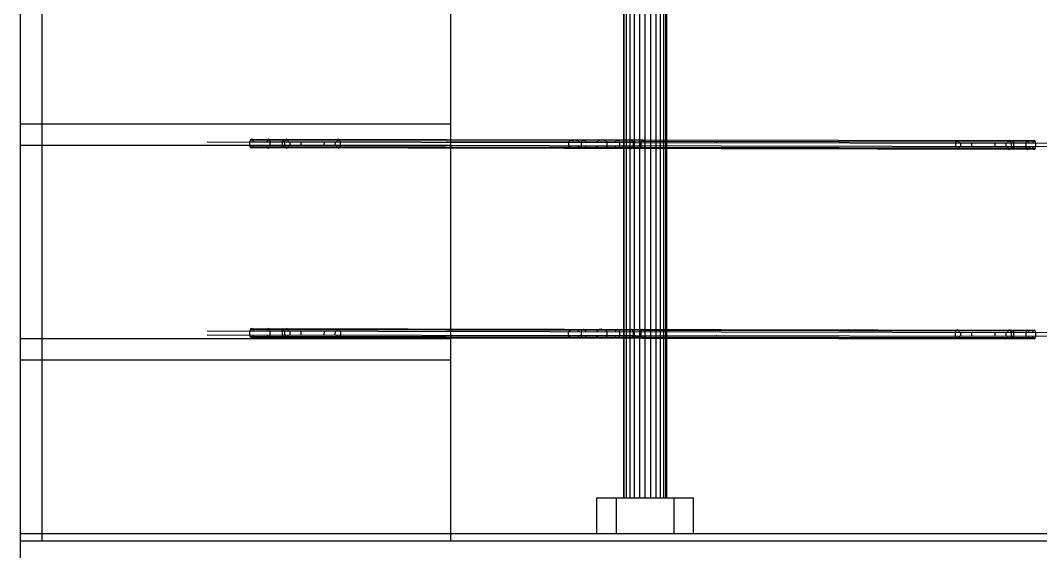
# Model space of a CAD drawing. Header units: inches. Extents: x 0 to 54693, y 0 to 31146.
# Drawn here: x 50653.2 to 51127.7, y 15348.2 to 15595.2 of the extents above; entities that cross this region are included whole.
import ezdxf

# ---------------------------------------------------------------- set-up
doc = ezdxf.new("R2010")
doc.units = ezdxf.units.IN
doc.header["$MEASUREMENT"] = 0
doc.layers.add('Added', color=3, linetype='Continuous')

msp = doc.modelspace()

# ---------------------------------------------------------------- linework, layer by layer
at = {"layer": 'Added', "linetype": 'Continuous', "lineweight": -2, "ltscale": 0.18}
for p, q in [((50653.23, 13843.54), (50653.23, 18243.35)), ((50663.23, 16332.94), (50663.23, 15353.24)), ((50853.23, 16332.94), (50853.23, 15353.24)), ((50933.73, 16327.32), (50933.73, 15373.18)), ((50934.07, 15373.18), (50934.07, 16327.32)), ((50935.07, 15373.18), (50935.07, 16327.32)), ((50936.66, 16327.32), (50936.66, 15373.18)), ((50938.73, 16327.32), (50938.73, 15373.18)), ((50941.14, 16327.32), (50941.14, 15373.18)), ((50943.73, 15373.18), (50943.73, 16327.32)), ((50946.32, 16327.32), (50946.32, 15373.18)), ((50948.73, 16327.32), (50948.73, 15373.18)), ((50950.8, 16327.32), (50950.8, 15373.18)), ((50952.39, 15373.18), (50952.39, 16327.32)), ((50953.39, 15373.18), (50953.39, 16327.32)), ((50953.73, 16327.32), (50953.73, 15373.18)), ((50653.23, 15547.21), (50853.23, 15547.21)), ((50740.09, 15538.83), (51150.07, 15538.06)), ((50759.77, 15538.79), (50759.76, 15537.14)), ((50760.02, 15539.44), (50759.77, 15538.79)), ((50760.36, 15539.87), (50760.02, 15539.44)), ((50760.02, 15539.44), (51125.23, 15538.76)), ((50760.75, 15540.02), (50760.36, 15539.87)), ((51124.96, 15539.19), (50760.36, 15539.87)), ((50761.13, 15539.87), (50760.75, 15540.02)), ((50760.75, 15540.02), (51124.64, 15539.34)), ((50761.47, 15539.44), (50761.13, 15539.87)), ((50761.71, 15538.79), (50761.47, 15539.44)), ((50767.97, 15539.43), (50767.76, 15538.77)), ((50768.25, 15539.86), (50767.97, 15539.43)), ((50768.58, 15540.01), (50768.25, 15539.86)), ((50768.9, 15539.86), (50768.58, 15540.01)), ((50769.18, 15539.43), (50768.9, 15539.86)), ((50769.38, 15538.77), (50769.18, 15539.43)), ((50769.38, 15537.13), (50769.38, 15538.77)), ((50775.07, 15537.12), (50775.08, 15538.76)), ((50775.08, 15538.76), (50775.1, 15539.42)), ((50775.1, 15539.42), (50775.13, 15539.85)), ((50775.13, 15539.85), (50775.17, 15539.99)), ((50775.17, 15539.99), (50775.2, 15539.84)), ((50775.2, 15539.84), (50775.23, 15539.42)), ((50775.23, 15539.42), (50775.24, 15538.76)), ((50776.08, 15538.76), (50776.07, 15537.11)), ((50776.31, 15539.41), (50776.08, 15538.76)), ((50776.63, 15539.84), (50776.31, 15539.41)), ((50776.99, 15539.99), (50776.63, 15539.84)), ((50777.35, 15539.84), (50776.99, 15539.99)), ((50777.67, 15539.41), (50777.35, 15539.84)), ((50777.89, 15538.76), (50777.67, 15539.41)), ((50778.61, 15537.11), (50778.61, 15538.75)), ((50783.58, 15538.75), (50783.57, 15537.1)), ((50794.57, 15537.08), (50794.58, 15538.72)), ((50799.54, 15538.72), (50799.53, 15537.07)), ((50800.27, 15538.71), (50800.5, 15539.37)), ((50800.5, 15539.37), (50800.27, 15538.71)), ((50800.82, 15539.8), (50800.5, 15539.37)), ((50801.18, 15539.95), (50800.82, 15539.8)), ((50801.18, 15539.95), (50801.54, 15539.8)), ((50801.85, 15539.37), (50801.54, 15539.8)), ((50801.85, 15539.37), (50802.08, 15538.71)), ((50802.07, 15537.07), (50802.08, 15538.71)), ((50908.08, 15538.51), (50908.07, 15536.87)), ((50908.71, 15539.17), (50908.08, 15538.51)), ((50908.71, 15539.17), (50909.59, 15539.59)), ((50909.59, 15539.59), (50910.58, 15539.74)), ((50911.58, 15539.59), (50910.58, 15539.74)), ((50911.58, 15539.59), (50912.45, 15539.16)), ((50912.45, 15539.16), (50913.08, 15538.5)), ((50914.11, 15536.86), (50914.12, 15538.5)), ((50914.12, 15538.5), (50914.38, 15539.15)), ((50914.38, 15539.15), (50914.74, 15539.58)), ((50914.74, 15539.58), (50915.15, 15539.73)), ((50915.15, 15539.73), (50915.56, 15539.58)), ((50915.56, 15539.58), (50915.91, 15539.15)), ((50915.91, 15539.15), (50916.16, 15538.5)), ((50921.08, 15538.49), (50921.71, 15539.14)), ((50921.27, 15538.49), (50921.08, 15538.49)), ((50921.71, 15539.14), (50922.59, 15539.57)), ((50923.58, 15539.72), (50922.59, 15539.57)), ((50924.58, 15539.56), (50923.58, 15539.72)), ((50924.58, 15539.56), (50925.45, 15539.13)), ((50926.08, 15538.48), (50925.45, 15539.13)), ((50926.07, 15536.83), (50926.08, 15538.48)), ((50929.97, 15538.47), (50930.2, 15539.12)), ((50930.2, 15539.12), (50930.52, 15539.55)), ((50930.52, 15539.55), (50930.88, 15539.7)), ((50930.88, 15539.7), (50931.24, 15539.55)), ((50931.24, 15539.55), (50931.55, 15539.12)), ((50931.55, 15539.12), (50931.78, 15538.47)), ((50931.78, 15538.47), (50931.77, 15536.82)), ((50936.55, 15538.46), (50936.75, 15539.11)), ((50936.75, 15539.11), (50937.03, 15539.54)), ((50937.03, 15539.54), (50937.35, 15539.69)), ((50937.35, 15539.69), (50937.67, 15539.54)), ((50937.67, 15539.54), (50937.94, 15539.11)), ((50937.94, 15539.11), (50938.14, 15538.46)), ((50938.14, 15538.46), (50938.13, 15536.81)), ((50941.92, 15536.8), (50941.93, 15538.45)), ((50941.93, 15538.45), (50942.12, 15539.1)), ((50942.12, 15539.1), (50942.39, 15539.53)), ((50942.39, 15539.53), (50942.69, 15539.68)), ((50942.69, 15539.68), (50942.99, 15539.53)), ((50942.99, 15539.53), (50943.25, 15539.1)), ((50943.25, 15539.1), (50943.44, 15538.45)), ((50977.04, 15538.38), (50976.85, 15538.38)), ((51088.08, 15538.17), (51088.07, 15536.53)), ((51088.08, 15538.17), (51088.31, 15538.83)), ((51088.31, 15538.83), (51088.08, 15538.17)), ((51088.31, 15538.83), (51088.63, 15539.26)), ((51088.63, 15539.26), (51088.31, 15538.83)), ((51088.99, 15539.41), (51088.63, 15539.26)), ((51088.99, 15539.41), (51089.35, 15539.26)), ((51089.66, 15538.83), (51089.35, 15539.26)), ((51089.66, 15538.83), (51089.89, 15538.17)), ((51090.6, 15536.52), (51090.61, 15538.17)), ((51095.58, 15538.16), (51095.57, 15536.52)), ((51106.57, 15536.49), (51106.58, 15538.14)), ((51111.54, 15538.13), (51111.53, 15536.49)), ((51112.5, 15538.78), (51112.27, 15538.13)), ((51112.82, 15539.21), (51112.5, 15538.78)), ((51113.18, 15539.36), (51112.82, 15539.21)), ((51113.54, 15539.21), (51113.18, 15539.36)), ((51113.85, 15538.78), (51113.54, 15539.21)), ((51114.08, 15538.13), (51113.85, 15538.78)), ((51114.07, 15536.48), (51114.08, 15538.13)), ((51114.91, 15538.12), (51114.94, 15538.78)), ((51114.94, 15538.78), (51114.97, 15539.21)), ((51114.97, 15539.21), (51115, 15539.36)), ((51115, 15539.36), (51115.03, 15539.21)), ((51115.03, 15539.21), (51115.06, 15538.78)), ((51115.06, 15538.78), (51115.08, 15538.12)), ((51115.08, 15538.12), (51115.07, 15536.48)), ((51120.77, 15538.11), (51120.76, 15536.47)), ((51120.97, 15538.77), (51120.77, 15538.11)), ((51121.25, 15539.2), (51120.97, 15538.77)), ((51121.57, 15539.35), (51121.25, 15539.2)), ((51121.89, 15539.2), (51121.57, 15539.35)), ((51122.16, 15538.76), (51121.89, 15539.2)), ((51122.36, 15538.11), (51122.16, 15538.76)), ((51124.05, 15538.76), (51123.85, 15538.11)), ((51124.33, 15539.19), (51124.05, 15538.76)), ((51124.64, 15539.34), (51124.33, 15539.19)), ((51124.96, 15539.19), (51124.64, 15539.34)), ((51125.23, 15538.76), (51124.96, 15539.19)), ((51125.43, 15538.1), (51125.23, 15538.76)), ((51125.42, 15536.46), (51125.43, 15538.1)), ((50653.23, 15537.21), (50853.23, 15537.21)), ((51150.06, 15536.41), (50740.08, 15537.18)), ((50759.76, 15537.14), (50760, 15536.49)), ((51125.22, 15535.81), (50760, 15536.49)), ((50760, 15536.49), (50760.34, 15536.06)), ((51124.94, 15535.38), (50760.34, 15536.06)), ((50760.34, 15536.06), (50760.72, 15535.91)), ((50760.72, 15535.91), (50761.11, 15536.06)), ((51124.62, 15535.23), (50760.72, 15535.91)), ((50761.11, 15536.06), (50761.45, 15536.49)), ((50761.45, 15536.49), (50761.7, 15537.14)), ((50767.75, 15537.13), (50767.95, 15536.48)), ((50767.95, 15536.48), (50768.23, 15536.05)), ((50768.23, 15536.05), (50768.56, 15535.89)), ((50768.56, 15535.89), (50768.88, 15536.04)), ((50768.88, 15536.04), (50769.17, 15536.47)), ((50769.17, 15536.47), (50769.38, 15537.13)), ((50775.09, 15536.46), (50775.07, 15537.12)), ((50775.11, 15536.03), (50775.09, 15536.46)), ((50775.15, 15535.88), (50775.11, 15536.03)), ((50775.18, 15536.03), (50775.15, 15535.88)), ((50775.21, 15536.46), (50775.18, 15536.03)), ((50775.23, 15537.12), (50775.21, 15536.46)), ((50776.07, 15537.11), (50776.3, 15536.46)), ((50776.3, 15536.46), (50776.61, 15536.03)), ((50776.61, 15536.03), (50776.97, 15535.88)), ((50776.97, 15535.88), (50777.33, 15536.03)), ((50777.33, 15536.03), (50777.65, 15536.46)), ((50777.65, 15536.46), (50777.88, 15537.11)), ((50800.48, 15536.41), (50800.26, 15537.07)), ((50800.8, 15535.98), (50800.48, 15536.41)), ((50800.48, 15536.41), (50800.8, 15535.98)), ((50801.16, 15535.83), (50800.8, 15535.98)), ((50801.16, 15535.83), (50801.52, 15535.98)), ((50801.84, 15536.41), (50801.52, 15535.98)), ((50801.52, 15535.98), (50801.84, 15536.41)), ((50802.07, 15537.07), (50801.84, 15536.41)), ((50908.7, 15536.21), (50908.07, 15536.87)), ((50909.56, 15535.78), (50908.7, 15536.21)), ((50909.56, 15535.78), (50910.56, 15535.63)), ((50910.56, 15535.63), (50911.56, 15535.78)), ((50911.56, 15535.78), (50912.44, 15536.2)), ((50912.44, 15536.2), (50913.07, 15536.86)), ((50914.37, 15536.2), (50914.11, 15536.86)), ((50914.72, 15535.77), (50914.37, 15536.2)), ((50915.13, 15535.62), (50914.72, 15535.77)), ((50915.53, 15535.77), (50915.13, 15535.62)), ((50915.89, 15536.2), (50915.53, 15535.77)), ((50916.15, 15536.85), (50915.89, 15536.2)), ((50921.07, 15536.84), (50921.26, 15536.84)), ((50921.7, 15536.19), (50921.07, 15536.84)), ((50921.7, 15536.19), (50922.56, 15535.76)), ((50922.56, 15535.76), (50923.56, 15535.6)), ((50924.56, 15535.75), (50923.56, 15535.6)), ((50924.56, 15535.75), (50925.44, 15536.18)), ((50926.07, 15536.83), (50925.44, 15536.18)), ((50930.18, 15536.17), (50929.96, 15536.83)), ((50930.5, 15535.74), (50930.18, 15536.17)), ((50930.86, 15535.59), (50930.5, 15535.74)), ((50931.22, 15535.74), (50930.86, 15535.59)), ((50931.54, 15536.17), (50931.22, 15535.74)), ((50931.77, 15536.82), (50931.54, 15536.17)), ((50936.74, 15536.16), (50936.54, 15536.81)), ((50937.01, 15535.73), (50936.74, 15536.16)), ((50937.33, 15535.58), (50937.01, 15535.73)), ((50937.65, 15535.73), (50937.33, 15535.58)), ((50937.93, 15536.16), (50937.65, 15535.73)), ((50938.13, 15536.81), (50937.93, 15536.16)), ((50942.11, 15536.15), (50941.92, 15536.8)), ((50942.37, 15535.72), (50942.11, 15536.15)), ((50942.67, 15535.57), (50942.37, 15535.72)), ((50942.97, 15535.72), (50942.67, 15535.57)), ((50943.24, 15536.15), (50942.97, 15535.72)), ((50943.43, 15536.8), (50943.24, 15536.15)), ((51088.07, 15536.53), (51088.29, 15535.87)), ((51088.29, 15535.87), (51088.61, 15535.44)), ((51088.97, 15535.29), (51088.61, 15535.44)), ((51089.33, 15535.44), (51088.97, 15535.29)), ((51088.97, 15535.29), (51089.33, 15535.44)), ((51089.65, 15535.87), (51089.33, 15535.44)), ((51089.33, 15535.44), (51089.65, 15535.87)), ((51089.65, 15535.87), (51089.88, 15536.53)), ((51112.26, 15536.48), (51112.48, 15535.83)), ((51112.48, 15535.83), (51112.8, 15535.4)), ((51112.8, 15535.4), (51113.16, 15535.25)), ((51113.16, 15535.25), (51113.52, 15535.4)), ((51113.52, 15535.4), (51113.84, 15535.83)), ((51113.84, 15535.83), (51114.07, 15536.48)), ((51114.92, 15535.82), (51114.91, 15536.48)), ((51114.95, 15535.4), (51114.92, 15535.82)), ((51114.98, 15535.25), (51114.95, 15535.4)), ((51115.01, 15535.4), (51114.98, 15535.25)), ((51115.04, 15535.82), (51115.01, 15535.4)), ((51115.07, 15536.48), (51115.04, 15535.82)), ((51120.76, 15536.47), (51120.96, 15535.81)), ((51120.96, 15535.81), (51121.23, 15535.38)), ((51121.23, 15535.38), (51121.55, 15535.23)), ((51121.55, 15535.23), (51121.87, 15535.38)), ((51121.87, 15535.38), (51122.14, 15535.81)), ((51122.14, 15535.81), (51122.35, 15536.47)), ((51123.84, 15536.46), (51124.03, 15535.81)), ((51124.03, 15535.81), (51124.31, 15535.38)), ((51124.31, 15535.38), (51124.62, 15535.23)), ((51124.62, 15535.23), (51124.94, 15535.38)), ((51124.94, 15535.38), (51125.22, 15535.81)), ((51125.22, 15535.81), (51125.42, 15536.46)), ((50740.08, 15449.09), (51150.06, 15448.33)), ((51150.07, 15449.97), (50740.09, 15450.74)), ((50759.77, 15450.7), (50759.76, 15449.06)), ((50759.76, 15449.06), (50760, 15448.4)), ((50760.02, 15451.36), (50759.77, 15450.7)), ((50760, 15448.4), (51125.22, 15447.72)), ((50760, 15448.4), (50760.34, 15447.97)), ((50760.36, 15451.78), (50760.02, 15451.36)), ((51125.23, 15450.67), (50760.02, 15451.36)), ((50760.34, 15447.97), (51124.94, 15447.29)), ((50760.34, 15447.97), (50760.72, 15447.82)), ((50760.75, 15451.93), (50760.36, 15451.78)), ((51124.96, 15451.1), (50760.36, 15451.78)), ((50760.72, 15447.82), (50761.11, 15447.97)), ((50760.72, 15447.82), (51124.62, 15447.14)), ((50761.13, 15451.78), (50760.75, 15451.93)), ((50760.75, 15451.93), (51124.64, 15451.25)), ((50761.11, 15447.97), (50761.45, 15448.4)), ((50761.47, 15451.35), (50761.13, 15451.78)), ((50761.45, 15448.4), (50761.7, 15449.05)), ((50761.71, 15450.7), (50761.47, 15451.35)), ((50767.75, 15449.04), (50767.95, 15448.39)), ((50767.97, 15451.34), (50767.76, 15450.69)), ((50767.95, 15448.39), (50768.23, 15447.96)), ((50768.25, 15451.77), (50767.97, 15451.34)), ((50768.23, 15447.96), (50768.56, 15447.81)), ((50768.58, 15451.92), (50768.25, 15451.77)), ((50768.56, 15447.81), (50768.88, 15447.96)), ((50768.9, 15451.77), (50768.58, 15451.92)), ((50768.88, 15447.96), (50769.17, 15448.38)), ((50769.18, 15451.34), (50768.9, 15451.77)), ((50769.17, 15448.38), (50769.38, 15449.04)), ((50769.38, 15450.68), (50769.18, 15451.34)), ((50769.38, 15449.04), (50769.38, 15450.68)), ((50775.07, 15449.03), (50775.08, 15450.67)), ((50775.09, 15448.37), (50775.07, 15449.03)), ((50775.08, 15450.67), (50775.1, 15451.33)), ((50775.11, 15447.94), (50775.09, 15448.37)), ((50775.1, 15451.33), (50775.13, 15451.76)), ((50775.15, 15447.79), (50775.11, 15447.94)), ((50775.13, 15451.76), (50775.17, 15451.91)), ((50775.18, 15447.94), (50775.15, 15447.79)), ((50775.17, 15451.91), (50775.2, 15451.76)), ((50775.21, 15448.37), (50775.18, 15447.94)), ((50775.2, 15451.76), (50775.23, 15451.33)), ((50775.23, 15449.03), (50775.21, 15448.37)), ((50775.23, 15451.33), (50775.24, 15450.67)), ((50776.08, 15450.67), (50776.07, 15449.03)), ((50776.07, 15449.03), (50776.3, 15448.37)), ((50776.31, 15451.33), (50776.08, 15450.67)), ((50776.3, 15448.37), (50776.61, 15447.94)), ((50776.63, 15451.75), (50776.31, 15451.33)), ((50776.61, 15447.94), (50776.97, 15447.79)), ((50776.99, 15451.9), (50776.63, 15451.75)), ((50776.97, 15447.79), (50777.33, 15447.94)), ((50777.35, 15451.75), (50776.99, 15451.9)), ((50777.33, 15447.94), (50777.65, 15448.37)), ((50777.67, 15451.32), (50777.35, 15451.75)), ((50777.65, 15448.37), (50777.88, 15449.02)), ((50777.89, 15450.67), (50777.67, 15451.32)), ((50778.61, 15449.02), (50778.61, 15450.67)), ((50783.58, 15450.66), (50783.57, 15449.01)), ((50794.57, 15448.99), (50794.58, 15450.64)), ((50799.54, 15450.63), (50799.53, 15448.98)), ((50800.26, 15448.98), (50800.48, 15448.33)), ((50800.5, 15451.28), (50800.27, 15450.63)), ((50800.48, 15448.33), (50800.8, 15447.9)), ((50800.82, 15451.71), (50800.5, 15451.28)), ((50801.16, 15447.75), (50800.8, 15447.9)), ((50800.82, 15451.71), (50801.18, 15451.86)), ((50801.52, 15447.89), (50801.16, 15447.75)), ((50801.18, 15451.86), (50801.54, 15451.71)), ((50801.84, 15448.32), (50801.52, 15447.89)), ((50801.54, 15451.71), (50801.85, 15451.28)), ((50802.07, 15448.98), (50801.84, 15448.32)), ((50802.08, 15450.62), (50801.85, 15451.28)), ((50802.08, 15450.62), (50802.07, 15448.98)), ((50908.07, 15448.78), (50908.08, 15450.42)), ((50908.07, 15448.78), (50908.7, 15448.12)), ((50908.08, 15450.42), (50908.71, 15451.08)), ((50909.56, 15447.69), (50908.7, 15448.12)), ((50908.71, 15451.08), (50909.59, 15451.5)), ((50910.56, 15447.54), (50909.56, 15447.69)), ((50909.59, 15451.5), (50910.58, 15451.65)), ((50911.56, 15447.69), (50910.56, 15447.54)), ((50910.58, 15451.65), (50911.58, 15451.5)), ((50912.44, 15448.12), (50911.56, 15447.69)), ((50912.45, 15451.07), (50911.58, 15451.5)), ((50913.07, 15448.77), (50912.44, 15448.12)), ((50913.08, 15450.41), (50912.45, 15451.07)), ((50913.24, 15450.41), (50913.08, 15450.41)), ((50914.11, 15448.77), (50914.12, 15450.41)), ((50914.37, 15448.11), (50914.11, 15448.77)), ((50914.12, 15450.41), (50914.38, 15451.07)), ((50914.72, 15447.68), (50914.37, 15448.11)), ((50914.38, 15451.07), (50914.74, 15451.5)), ((50915.13, 15447.53), (50914.72, 15447.68)), ((50914.74, 15451.5), (50915.15, 15451.64)), ((50915.53, 15447.68), (50915.13, 15447.53)), ((50915.15, 15451.64), (50915.56, 15451.49)), ((50915.89, 15448.11), (50915.53, 15447.68)), ((50915.56, 15451.49), (50915.91, 15451.06)), ((50916.15, 15448.76), (50915.89, 15448.11)), ((50915.91, 15451.06), (50916.16, 15450.41)), ((50921.07, 15448.75), (50921.7, 15448.1)), ((50921.08, 15450.4), (50921.71, 15451.05)), ((50921.7, 15448.1), (50922.56, 15447.67)), ((50922.59, 15451.48), (50921.71, 15451.05)), ((50923.56, 15447.52), (50922.56, 15447.67)), ((50923.58, 15451.63), (50922.59, 15451.48)), ((50923.56, 15447.52), (50924.56, 15447.66)), ((50923.58, 15451.63), (50924.58, 15451.48)), ((50925.44, 15448.09), (50924.56, 15447.66)), ((50924.58, 15451.48), (50925.45, 15451.05)), ((50926.07, 15448.75), (50925.44, 15448.09)), ((50926.08, 15450.39), (50925.45, 15451.05)), ((50926.07, 15448.75), (50926.08, 15450.39)), ((50930.18, 15448.08), (50929.96, 15448.74)), ((50929.97, 15450.38), (50930.2, 15451.04)), ((50930.5, 15447.65), (50930.18, 15448.08)), ((50930.2, 15451.04), (50930.52, 15451.47)), ((50930.86, 15447.5), (50930.5, 15447.65)), ((50930.52, 15451.47), (50930.88, 15451.61)), ((50931.22, 15447.65), (50930.86, 15447.5)), ((50930.88, 15451.61), (50931.24, 15451.46)), ((50931.54, 15448.08), (50931.22, 15447.65)), ((50931.24, 15451.46), (50931.55, 15451.03)), ((50931.77, 15448.73), (50931.54, 15448.08)), ((50931.55, 15451.03), (50931.78, 15450.38)), ((50931.78, 15450.38), (50931.77, 15448.73)), ((50936.74, 15448.07), (50936.54, 15448.73)), ((50936.55, 15450.37), (50936.75, 15451.02)), ((50937.01, 15447.64), (50936.74, 15448.07)), ((50936.75, 15451.02), (50937.03, 15451.45)), ((50937.33, 15447.49), (50937.01, 15447.64)), ((50937.03, 15451.45), (50937.35, 15451.6)), ((50937.65, 15447.64), (50937.33, 15447.49)), ((50937.35, 15451.6), (50937.67, 15451.45)), ((50937.93, 15448.07), (50937.65, 15447.64)), ((50937.67, 15451.45), (50937.94, 15451.02)), ((50938.13, 15448.72), (50937.93, 15448.07)), ((50937.94, 15451.02), (50938.14, 15450.37)), ((50938.14, 15450.37), (50938.13, 15448.72)), ((50941.92, 15448.72), (50941.93, 15450.36)), ((50942.11, 15448.06), (50941.92, 15448.72)), ((50941.93, 15450.36), (50942.12, 15451.01)), ((50942.37, 15447.63), (50942.11, 15448.06)), ((50942.12, 15451.01), (50942.39, 15451.44)), ((50942.67, 15447.48), (50942.37, 15447.63)), ((50942.39, 15451.44), (50942.69, 15451.59)), ((50942.97, 15447.63), (50942.67, 15447.48)), ((50942.69, 15451.59), (50942.99, 15451.44)), ((50943.24, 15448.06), (50942.97, 15447.63)), ((50942.99, 15451.44), (50943.25, 15451.01)), ((50943.43, 15448.71), (50943.24, 15448.06)), ((50943.25, 15451.01), (50943.44, 15450.36)), ((50976.84, 15448.65), (50977.03, 15448.65)), ((51088.07, 15448.44), (51088.08, 15450.09)), ((51088.07, 15448.44), (51088.29, 15447.79)), ((51088.08, 15450.09), (51088.31, 15450.74)), ((51088.61, 15447.36), (51088.29, 15447.79)), ((51088.31, 15450.74), (51088.63, 15451.17)), ((51088.63, 15451.17), (51088.31, 15450.74)), ((51088.63, 15451.17), (51088.99, 15451.32)), ((51089.35, 15451.17), (51088.99, 15451.32)), ((51089.33, 15447.36), (51089.65, 15447.78)), ((51089.35, 15451.17), (51089.66, 15450.74)), ((51089.88, 15448.44), (51089.65, 15447.78)), ((51089.65, 15447.78), (51089.88, 15448.44)), ((51089.89, 15450.08), (51089.66, 15450.74)), ((51090.6, 15448.44), (51090.61, 15450.08)), ((51095.58, 15450.07), (51095.57, 15448.43)), ((51106.57, 15448.41), (51106.58, 15450.05)), ((51111.54, 15450.04), (51111.53, 15448.4)), ((51112.26, 15448.4), (51112.48, 15447.74)), ((51112.5, 15450.69), (51112.27, 15450.04)), ((51112.48, 15447.74), (51112.8, 15447.31)), ((51112.82, 15451.12), (51112.5, 15450.69)), ((51113.18, 15451.27), (51112.82, 15451.12)), ((51113.54, 15451.12), (51113.18, 15451.27)), ((51113.52, 15447.31), (51113.84, 15447.74)), ((51113.85, 15450.69), (51113.54, 15451.12)), ((51113.84, 15447.74), (51114.07, 15448.39)), ((51114.08, 15450.04), (51113.85, 15450.69)), ((51114.07, 15448.39), (51114.08, 15450.04)), ((51114.91, 15450.04), (51114.94, 15450.69)), ((51114.92, 15447.74), (51114.91, 15448.39)), ((51114.95, 15447.31), (51114.92, 15447.74)), ((51114.94, 15450.69), (51114.97, 15451.12)), ((51114.97, 15451.12), (51115, 15451.27)), ((51115, 15451.27), (51115.03, 15451.12)), ((51115.04, 15447.74), (51115.01, 15447.31)), ((51115.03, 15451.12), (51115.06, 15450.69)), ((51115.07, 15448.39), (51115.04, 15447.74)), ((51115.06, 15450.69), (51115.08, 15450.04)), ((51115.08, 15450.04), (51115.07, 15448.39)), ((51120.77, 15450.03), (51120.76, 15448.38)), ((51120.76, 15448.38), (51120.96, 15447.73)), ((51120.97, 15450.68), (51120.77, 15450.03)), ((51120.96, 15447.73), (51121.23, 15447.3)), ((51121.25, 15451.11), (51120.97, 15450.68)), ((51121.57, 15451.26), (51121.25, 15451.11)), ((51121.89, 15451.11), (51121.57, 15451.26)), ((51121.87, 15447.29), (51122.14, 15447.72)), ((51122.16, 15450.68), (51121.89, 15451.11)), ((51122.14, 15447.72), (51122.35, 15448.38)), ((51122.36, 15450.02), (51122.16, 15450.68)), ((51123.84, 15448.37), (51124.03, 15447.72)), ((51124.05, 15450.67), (51123.85, 15450.02)), ((51124.03, 15447.72), (51124.31, 15447.29)), ((51124.33, 15451.1), (51124.05, 15450.67)), ((51124.64, 15451.25), (51124.33, 15451.1)), ((51124.96, 15451.1), (51124.64, 15451.25)), ((51124.94, 15447.29), (51125.22, 15447.72)), ((51125.23, 15450.67), (51124.96, 15451.1)), ((51125.22, 15447.72), (51125.42, 15448.37)), ((51125.43, 15450.02), (51125.23, 15450.67)), ((51125.42, 15448.37), (51125.43, 15450.02)), ((50853.23, 15447.21), (50653.23, 15447.21)), ((51088.97, 15447.21), (51088.61, 15447.36)), ((51089.33, 15447.36), (51088.97, 15447.21)), ((51112.8, 15447.31), (51113.16, 15447.16)), ((51113.16, 15447.16), (51113.52, 15447.31)), ((51114.98, 15447.16), (51114.95, 15447.31)), ((51115.01, 15447.31), (51114.98, 15447.16)), ((51121.23, 15447.3), (51121.55, 15447.15)), ((51121.55, 15447.15), (51121.87, 15447.29)), ((51124.31, 15447.29), (51124.62, 15447.14)), ((51124.62, 15447.14), (51124.94, 15447.29)), ((50853.23, 15437.21), (50653.23, 15437.21)), ((50921.23, 15356.73), (50921.23, 15373.18)), ((50921.23, 15373.18), (50966.23, 15373.18)), ((50930.23, 15373.18), (50930.23, 15356.73)), ((50957.23, 15356.73), (50957.23, 15373.18)), ((50966.23, 15356.73), (50966.23, 15373.18)), ((50653.23, 15356.73), (51234.23, 15356.73)), ((50653.23, 15353.24), (51253.23, 15353.24))]:
    msp.add_line(p, q, dxfattribs=at)

doc.saveas('drawing.dxf')
